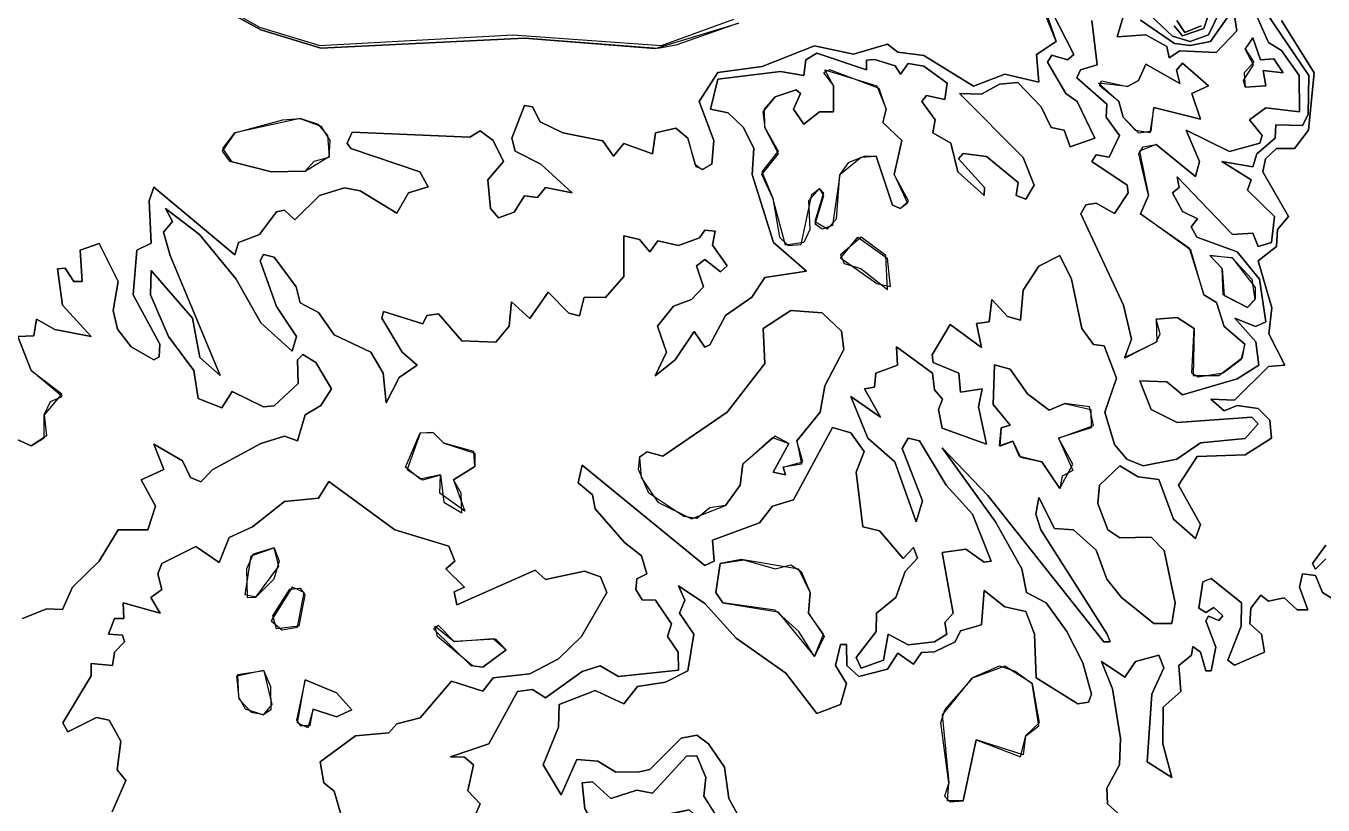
# Model space of a CAD drawing. Header units: millimetres. Extents: x 0 to 570, y 0 to 420.
# Drawn here: x 134.2 to 258.5, y 235.3 to 309.9 of the extents above; entities that cross this region are included whole.
import ezdxf

# ---------------------------------------------------------------- set-up
doc = ezdxf.new("R2010")
doc.units = ezdxf.units.MM
for name, color, linetype in [('BAND_01', 1, 'Continuous'), ('BAND_02', 2, 'Continuous'), ('BAND_03', 3, 'Continuous'), ('BAND_04', 4, 'Continuous'), ('BAND_05', 5, 'Continuous'), ('BAND_06', 6, 'Continuous')]:
    doc.layers.add(name, color=color, linetype=linetype)

msp = doc.modelspace()

# ---------------------------------------------------------------- linework, layer by layer
at = {"layer": 'BAND_01'}
for points in [[(258.75, 258.84), (257.75, 257.83), (257.45, 258.38), (258.75, 260.15)], [(241, 232.53), (237.83, 235.38), (237.78, 236.88), (238.98, 239.12), (239.08, 241.62), (238.3, 246.38), (237.25, 249.01), (239.5, 247.49), (240.5, 249), (242.75, 249.62), (243.22, 248.38), (242.09, 245.88), (241.63, 239.38), (244, 237.9), (243.12, 241.12), (243.15, 244.62), (244.84, 246.12), (244.65, 248.62), (245.86, 249.62), (246, 250.45), (246.74, 249.88), (247.26, 248.12), (247.77, 248.12), (248.2, 250.38), (247.23, 252.88), (247.5, 253.35), (248.5, 252.93), (248.88, 253.38), (248, 254.16), (247.25, 253.69), (246.58, 254.12), (246.97, 256.62), (247.75, 256.95), (250.66, 254.62), (250.62, 252.38), (249.36, 249.12), (250, 248.66), (252.85, 249.88), (252.57, 251.62), (251.47, 252.62), (251.54, 254.12), (252.5, 255.36), (253.25, 254.79), (254.75, 255.08), (256, 253.96), (257, 253.96), (256.21, 256.12), (256.5, 257.4), (257.75, 257.25), (258.43, 255.62), (259.5, 254.93)]]:
    msp.add_lwpolyline(points, dxfattribs=at)
at = {"layer": 'BAND_02'}
for points in [[(249.25, 312.66), (247.5, 309), (245.75, 308.37), (244.04, 308.88), (238.25, 314.38)], [(231.5, 312.41), (232.9, 308.38), (231.04, 307.12), (231.25, 304.46), (228, 305.23), (225, 304.08), (220.25, 307.04), (217.75, 307.36), (216.75, 308.1), (213.5, 307.15), (209.75, 307.94), (204.75, 305.98), (200.5, 305.41), (198.72, 302.62), (200.13, 298.88), (199.92, 296.62), (199.08, 296.12), (198.43, 296.38), (197.62, 299.12), (196.5, 300.08), (194.55, 299.62), (194.25, 297.62), (191.5, 298.61), (190.5, 297.38), (189.5, 298.87), (185.67, 299.62), (183.5, 300.69), (182.75, 302.12), (182, 302.24), (180.77, 299.12), (181.09, 297.88), (183.55, 296.62), (186.56, 293.88), (184, 294.4), (183.25, 293.44), (182, 293.58), (181, 292.04), (179.5, 291.47), (178.73, 292.38), (178.47, 295.12), (179.97, 296.88), (178.98, 298.88), (177.75, 299.8), (176.75, 299.2), (165.5, 299.7), (165, 298.62), (165.35, 298.12), (171.96, 295.88), (172.75, 294.46), (170.87, 293.88), (169.75, 291.94), (166.25, 294.08), (164.75, 294.34), (162.35, 293.62), (160, 291.29), (159, 292.23), (158.25, 292.05), (156.62, 289.88), (154.6, 289.12), (154.25, 287.94), (146.5, 294.42), (146.05, 293.12), (146.25, 289.07), (144.85, 288.38), (144.51, 284.12), (147.05, 279.38), (147, 278.17), (146.5, 277.9), (144.31, 279.12), (143, 280.82), (142.6, 282.62), (143.06, 285.38), (141.25, 289.04), (139.42, 288.38), (139.63, 285.38), (138.84, 285.38), (138, 286.65), (137.25, 286.61), (137.74, 283.12), (140.48, 280.12), (137, 280.8), (135.25, 281.77), (135, 280.17), (133.48, 280.12), (134.73, 276.88), (137.67, 274.62), (135.99, 272.62), (136.2, 270.62), (134.75, 269.66), (132.75, 270.55)], [(152.25, 311.94), (156.75, 309.47), (162.5, 307.73), (182, 308.69), (194.5, 307.69), (202.5, 310.12)], [(244.22, 309.88), (245, 308.92), (247.06, 309.62), (248.15, 312.88)], [(207.79, 224.62), (201.56, 235.88), (201.14, 238.88), (199.6, 241.12), (198.5, 241.95), (197, 241.65), (194, 238.65), (193, 238.43), (190.75, 238.41), (189, 239.47), (187, 239.62), (185.5, 236.23), (183.79, 239.12), (185.25, 242.72), (185.31, 244.88), (188.75, 246.23), (191.5, 244.96), (192.81, 246.62), (195.5, 247.02), (197.62, 248.12), (198.22, 251.62), (196.83, 253.62), (197.35, 254.88), (196.75, 256.26), (199.25, 254.55), (202.25, 251.22), (207.01, 247.88), (210, 244.03), (212.27, 244.88), (212.82, 246.88), (211.78, 248.62), (212.26, 250.62), (212.84, 250.62), (212.87, 248.62), (214, 247.57), (216.75, 248.27), (217.75, 249.81), (219.25, 248.73), (220, 249.86), (221.25, 249.92), (223.24, 250.88), (223.75, 251.92), (225.75, 252.52), (226, 255.8), (228, 254.24), (230, 253.8), (230.84, 251.62), (231, 247.43), (235, 244.93), (236, 245.09), (236.28, 245.88), (235.48, 248.88), (233.93, 251.88), (231.96, 254.62), (230.08, 255.62), (229.61, 257.88), (227.09, 262.38), (222, 269.45), (226.36, 264.88), (237.48, 250.88), (238.07, 250.88), (237.8, 251.62), (231.45, 261.62), (230.97, 263.12), (231.25, 264.71), (232.75, 261.72), (234.57, 261.62), (236.75, 259.65), (237.76, 256.88), (239.16, 255.12), (242.25, 252.63), (244, 252.63), (244.3, 254.62), (243.25, 259.62), (242, 260.92), (239, 260.85), (237.85, 261.62), (236.9, 264.12), (237.06, 265.88), (239, 267.73), (240.75, 266.67), (242.75, 266.42), (244.16, 262.62), (246.25, 260.78), (246.74, 262.12), (244.62, 265.88), (246.4, 268.62), (251, 268.79), (253.54, 270.38), (253.38, 272.12), (252.25, 273.22), (250.25, 273.51), (249, 273.01), (247.72, 274.12), (250, 274.03), (253.25, 277.25), (254.8, 277.38), (253.28, 280.38), (253.57, 282.88), (252.26, 287.38), (254, 288.74), (254.12, 290.38), (255.16, 291.62), (252.72, 295.88), (252.97, 297.12), (254, 298.13), (255.74, 298.12), (257.09, 299.88), (257.61, 305.38), (254.48, 310.38)], [(258.75, 260.15), (257.45, 258.38), (257.75, 257.83), (258.75, 258.84)], [(259.5, 254.93), (258.43, 255.62), (257.75, 257.25), (256.5, 257.4), (256.21, 256.12), (257, 253.96), (256, 253.96), (254.75, 255.08), (253.25, 254.79), (252.5, 255.36), (251.54, 254.12), (251.47, 252.62), (252.57, 251.62), (252.85, 249.88), (250, 248.66), (249.36, 249.12), (250.62, 252.38), (250.66, 254.62), (247.75, 256.95), (246.97, 256.62), (246.58, 254.12), (247.25, 253.69), (248, 254.16), (248.88, 253.38), (248.5, 252.93), (247.5, 253.35), (247.23, 252.88), (248.2, 250.38), (247.77, 248.12), (247.26, 248.12), (246.74, 249.88), (246, 250.45), (245.86, 249.62), (244.65, 248.62), (244.84, 246.12), (243.15, 244.62), (243.12, 241.12), (244, 237.9), (241.63, 239.38), (242.09, 245.88), (243.22, 248.38), (242.75, 249.62), (240.5, 249), (239.5, 247.49), (237.25, 249.01), (238.3, 246.38), (239.08, 241.62), (238.98, 239.12), (237.78, 236.88), (237.83, 235.38), (241, 232.53)]]:
    msp.add_lwpolyline(points, dxfattribs=at)
for points in [[(160.5, 301.01), (154.25, 299.62), (153.04, 297.88), (153.75, 296.92), (157.75, 295.9), (161, 295.94), (163.31, 297.38), (163.14, 299.38), (162.25, 300.43)], [(231.25, 242.85), (230.6, 246.88), (228, 248.54), (224.81, 247.38), (222, 243.88), (222.64, 237.38), (222.22, 236.12), (222.75, 235.55), (224, 235.67), (225.25, 241.51), (229.5, 239.86), (230, 241.89)]]:
    msp.add_lwpolyline(points, close=True, dxfattribs=at)
at = {"layer": 'BAND_03'}
for points in [[(238.25, 314.38), (244.04, 308.88), (245.75, 308.37), (247.5, 309), (249.25, 312.66)], [(132.75, 270.55), (134.75, 269.66), (136, 270.43), (135.99, 272.62), (136.58, 273.88), (137.71, 274.38), (134.73, 276.88), (133.48, 280.12), (135, 280.17), (135.25, 281.77), (137, 280.8), (140.48, 280.12), (137.74, 283.12), (137.25, 286.61), (138, 286.65), (138.84, 285.38), (139.63, 285.38), (139.42, 288.38), (141.25, 289.04), (143.06, 285.38), (142.6, 282.62), (143, 280.82), (144.31, 279.12), (146.5, 277.9), (147, 278.17), (147.05, 279.38), (144.51, 284.12), (144.85, 288.38), (146.25, 289.07), (146.05, 293.12), (146.5, 294.42), (154.25, 287.94), (154.6, 289.12), (156.62, 289.88), (158.25, 292.05), (159, 292.23), (160, 291.29), (162.35, 293.62), (164.75, 294.34), (166.25, 294.08), (169.75, 291.94), (170.87, 293.88), (172.75, 294.46), (171.96, 295.88), (165.35, 298.12), (165, 298.62), (165.5, 299.7), (176.75, 299.2), (177.75, 299.8), (178.98, 298.88), (179.97, 296.88), (178.47, 295.12), (178.73, 292.38), (179.5, 291.47), (181, 292.04), (182, 293.58), (183.25, 293.44), (184, 294.4), (186.56, 293.88), (183.55, 296.62), (181.09, 297.88), (180.77, 299.12), (182, 302.24), (182.75, 302.12), (183.5, 300.69), (185.67, 299.62), (189.5, 298.87), (190.5, 297.38), (191.5, 298.61), (194.25, 297.62), (194.55, 299.62), (196.5, 300.08), (197.62, 299.12), (198.31, 296.62), (199, 296.11), (199.92, 296.62), (200.13, 298.88), (198.72, 302.62), (200.5, 305.41), (204.75, 305.98), (209.75, 307.94), (213.5, 307.15), (216.75, 308.1), (217.75, 307.36), (220.25, 307.04), (225, 304.08), (228, 305.23), (231.25, 304.46), (231.04, 307.12), (232.9, 308.38), (231.25, 312.52)], [(152.12, 312.25), (156.62, 309.75), (162.38, 308), (180.88, 309), (195.12, 308), (202.05, 310.5)], [(202.5, 310.12), (196.5, 308.02), (194.75, 307.71), (182, 308.69), (162.5, 307.73), (156.75, 309.47), (152.25, 311.94)], [(175.07, 229.12), (177.75, 235.38), (176.57, 236.62), (177.12, 239.12), (176.25, 239.83), (174.91, 239.88), (178.56, 241.12), (181.32, 246.12), (182.75, 246.33), (184, 245.51), (187.5, 248.05), (189.25, 248.59), (191, 247.57), (196.75, 248.17), (196.72, 249.88), (195.7, 251.38), (196.07, 252.62), (194.54, 254.88), (193.25, 254.91), (192.67, 255.88), (192.75, 256.9), (193.72, 257.38), (193.19, 259.12), (191.56, 260.38), (188.76, 263.62), (188.5, 264.96), (187.12, 266.12), (187.5, 267.81), (199.25, 258.2), (200.16, 258.62), (200, 260.63), (204.5, 262.28), (205.75, 263.88), (207.75, 264.49), (211.5, 271.42), (213.25, 270.89), (214.53, 269.12), (213.77, 267.12), (214.41, 261.88), (216, 261.51), (218.25, 258.87), (219.25, 259.93), (219.63, 258.88), (218.45, 257.62), (217.54, 255.12), (215.71, 253.62), (215.68, 251.88), (213.76, 249.38), (214.25, 248.36), (216.39, 249.12), (216.81, 251.62), (218.75, 250.61), (221.25, 250.87), (222.43, 251.62), (222.25, 252.73), (223.04, 253.62), (222, 259.43), (224.25, 259.74), (226, 258.5), (226.68, 258.62), (224.91, 263.12), (222.37, 265.88), (219.82, 270.12), (218.75, 270.4), (218.15, 269.38), (220.12, 264.38), (219.5, 262.36), (217.45, 268.12), (214.88, 270.38), (213.24, 274.38), (216.1, 272.38), (214.56, 275.12), (215.5, 275.28), (215.63, 276.62), (217.73, 277.38), (217.62, 279.12), (221.06, 276.62), (221.25, 275.01), (222.01, 274.12), (221.63, 273.12), (222, 271.34), (226.25, 269.8), (225.47, 273.38), (225.83, 275.12), (223.75, 274.79), (223.6, 276.62), (221.12, 277.62), (221.04, 278.38), (222.75, 281.26), (225.75, 279.07), (225.29, 281.38), (226.5, 281.54), (226.75, 283.66), (228.25, 282.04), (229.5, 281.68), (229.75, 284.57), (231.25, 286.85), (233.25, 287.86), (234.37, 285.62), (235.36, 280.88), (236.5, 279.36), (237.5, 279.23), (238.69, 276.12), (237.58, 272.88), (238.5, 269.78), (239.69, 268.38), (241.25, 267.72), (244.47, 268.38), (246.75, 269.95), (251, 270.34), (252.25, 271.76), (251.66, 272.38), (244.5, 271.88), (242.01, 273.12), (240.91, 275.88), (243.5, 275.77), (245, 274.53), (250.25, 276.06), (252.32, 277.38), (252.05, 279.62), (250.01, 281.88), (252, 281.07), (253, 281.51), (252.38, 285.62), (250.25, 288.24), (246.37, 289.62), (245.83, 290.62), (246.45, 291.38), (245, 292.1), (244.04, 293.88), (244.7, 294.38), (244.5, 295.4), (249.8, 289.88), (251.75, 290.01), (252.25, 288.75), (253.55, 289.12), (253.83, 291.62), (251.23, 294.12), (251.6, 295.12), (248.78, 296.88), (251.75, 296.37), (252.14, 297.62), (253.9, 299.12), (253.94, 300.38), (256.5, 300.31), (257.06, 301.38), (257.11, 305.12), (252.34, 312.12)], [(248.15, 312.88), (247.06, 309.62), (245, 308.92), (244.22, 309.88)], [(232.42, 311.38), (234.61, 307.12), (234, 306.62), (232.5, 307.06), (232.07, 306.38), (233.83, 303.38), (234.92, 302.62), (236.62, 299.12), (234.25, 298.28), (233.69, 299.88), (232.43, 300.12), (231.48, 302.12), (229.25, 304.43), (227.5, 304.28), (225.75, 303.32), (223.64, 303.38), (229.75, 297.26), (230.82, 294.62), (230, 293.28), (229.08, 293.62), (229.27, 294.88), (226.25, 297.36), (224, 297.65), (223.55, 297.12), (226.06, 294.38), (226, 293.62), (223.48, 295.88), (222.83, 298.62), (221.11, 299.62), (221.33, 300.88), (220.06, 302.62), (220.5, 303.2), (222.25, 302.8), (222.47, 304.38), (220.25, 306.02), (218.75, 306.25), (218, 305.25), (217.5, 306.05), (215.5, 306.63), (214.75, 306.58), (214.75, 305.65), (210, 307.26), (208.94, 306.62), (208.75, 305.1), (206.5, 305.48), (200.5, 304.76), (199.8, 301.88), (201.5, 301.55), (202.96, 300.12), (203.97, 298.12), (203.79, 295.62), (205.85, 289.12), (209.01, 286.38), (205, 285.77), (203.75, 283.88), (201.25, 282.14), (199.75, 279.33), (199.25, 279.09), (198.25, 280.6), (196.43, 277.88), (194.5, 276.35), (195.58, 278.62), (194.73, 281.12), (196.25, 283.02), (198, 283.67), (199.15, 284.88), (198.45, 286.88), (199.25, 287.5), (200.75, 286.32), (201.4, 286.88), (199.99, 288.88), (200.25, 290.2), (199.25, 290.31), (198.75, 289.57), (196.75, 288.84), (194.75, 289.29), (194, 288.24), (193, 289.41), (191.5, 289.77), (191.51, 285.88), (189.75, 283.87), (187.69, 283.88), (187.25, 282.11), (186.25, 282.36), (184.25, 284.35), (182.5, 281.85), (180.75, 283.44), (180.51, 281.12), (179.25, 279.58), (176, 279.72), (173.75, 282.28), (172.63, 282.12), (172.25, 281.32), (168.5, 282.52), (168.34, 281.88), (170.27, 278.62), (171.7, 277.38), (170, 276.2), (168.75, 273.77), (168.45, 276.62), (167.28, 278.62), (163.75, 280.27), (162.25, 282.42), (160.5, 283.35), (160.13, 284.88), (158, 287.72), (157, 287.96), (156.66, 287.38), (158.25, 282.98), (160.17, 280.12), (159.75, 278.72), (156.75, 281.43), (154.36, 285.62), (150.88, 289.88), (147.62, 292.38), (148.27, 291.12), (147.41, 290.12), (148.06, 287.88), (152.83, 276.38), (150.89, 278.12), (150.2, 281.88), (146.25, 286.44), (146.16, 284.12), (147.88, 280.12), (150.33, 276.88), (150.75, 274.19), (153, 273.28), (154, 274.84), (157, 273.39), (158, 273.48), (160.32, 275.62), (160.25, 277.88), (160.75, 278.39), (162.01, 277.62), (163.52, 275.12), (162.5, 273.52), (161, 272.62), (160.25, 270.12), (159, 270.59), (156.75, 269.87), (152.13, 267.38), (151, 266.21), (150, 266.62), (149.25, 268.22), (146.5, 269.8), (147.46, 267.38), (145.29, 266.38), (146.66, 263.88), (145.91, 261.62), (143.09, 261.62), (141.25, 258.62), (138.7, 256.12), (137.75, 253.99), (136.25, 254.05), (133.9, 253.12)], [(249.28, 310.62), (247.68, 308.38), (245.75, 307.99), (244.25, 308.18), (241, 310.4)], [(254.48, 310.38), (257.61, 305.38), (257.09, 299.88), (255.74, 298.12), (254, 298.13), (252.97, 297.12), (252.72, 295.88), (255.16, 291.62), (254.12, 290.38), (254, 288.74), (252.26, 287.38), (253.57, 282.88), (253.28, 280.38), (254.8, 277.38), (253.25, 277.25), (250, 274.03), (247.72, 274.12), (249, 273.01), (250.25, 273.51), (252.25, 273.22), (253.38, 272.12), (253.54, 270.38), (251, 268.79), (246.4, 268.62), (244.62, 265.88), (246.74, 262.12), (246.25, 260.78), (244.16, 262.62), (242.75, 266.42), (240.75, 266.67), (239, 267.73), (237.06, 265.88), (236.9, 264.12), (237.85, 261.62), (239, 260.85), (242, 260.92), (243.25, 259.62), (244.3, 254.62), (244, 252.63), (242.25, 252.63), (239.16, 255.12), (237.76, 256.88), (236.75, 259.65), (234.57, 261.62), (232.75, 261.72), (231.25, 264.71), (230.97, 263.12), (231.45, 261.62), (237.8, 251.62), (238.07, 250.88), (237.48, 250.88), (226.36, 264.88), (222, 269.45), (227.09, 262.38), (229.61, 257.88), (230.08, 255.62), (231.96, 254.62), (233.93, 251.88), (235.48, 248.88), (236.28, 245.88), (236, 245.09), (235, 244.93), (231, 247.43), (230.84, 251.62), (230, 253.8), (228, 254.24), (226, 255.8), (225.75, 252.52), (223.75, 251.92), (223.24, 250.88), (221.25, 249.92), (220, 249.86), (219.25, 248.73), (217.75, 249.81), (216.75, 248.27), (214, 247.57), (212.87, 248.62), (212.84, 250.62), (212.26, 250.62), (211.78, 248.62), (212.82, 246.88), (212.27, 244.88), (210, 244.03), (207.01, 247.88), (202.25, 251.22), (199.25, 254.55), (196.75, 256.26), (197.35, 254.88), (196.83, 253.62), (198.22, 251.62), (197.62, 248.12), (195.5, 247.02), (192.81, 246.62), (191.5, 244.96), (188.75, 246.23), (185.31, 244.88), (185.25, 242.72), (183.79, 239.12), (185.5, 236.23), (187, 239.62), (189, 239.47), (190.75, 238.41), (193, 238.43), (194, 238.65), (197, 241.65), (198.5, 241.95), (199.6, 241.12), (201.14, 238.88), (201.56, 235.88), (207.79, 224.62)], [(244.47, 310.38), (245.25, 309.22), (246.81, 309.88)]]:
    msp.add_lwpolyline(points, dxfattribs=at)
for points in [[(154.25, 299.62), (158.83, 300.88), (160.5, 301.01), (162.5, 300.26), (163.36, 298.88), (163.25, 297.27), (161.81, 296.88), (161, 295.94), (157.75, 295.9), (154, 296.83), (153.09, 298.12)], [(236.1, 273.38), (233.75, 273.7), (232.25, 273.08), (230.16, 274.62), (228.5, 276.98), (227, 277.41), (226.89, 273.62), (228.51, 271.62), (227.63, 271.38), (227.52, 269.62), (228.75, 270.1), (229.5, 268.55), (231.55, 268.12), (233.25, 265.58), (234.51, 267.88), (233.15, 270.38), (236.5, 271.59)], [(208.25, 257.84), (202.75, 258.77), (200.73, 258.38), (200.32, 255.62), (201, 254.63), (206.25, 253.76), (209.75, 249.47), (210.62, 251.62), (209.2, 253.62), (209.36, 255.62)], [(225, 247.51), (227.5, 248.57), (229, 248.07), (230.6, 246.88), (231.28, 243.12), (229.99, 241.88), (229.75, 240.07), (225.25, 241.51), (224, 235.67), (222.5, 235.66), (222.64, 237.38), (221.88, 243.12), (222.25, 244.36)], [(200.27, 234.38), (199.16, 236.12), (199.37, 237.88), (198.5, 239.98), (197.5, 239.92), (194.25, 236.4), (192.75, 236.69), (190.25, 235.87), (188.5, 237.48), (187.52, 237.38), (187.76, 234.88), (190, 231.09), (192, 230.65), (193, 231.08), (194.25, 230.29), (195.87, 234.38), (197.75, 234.79), (199.25, 233.42)]]:
    msp.add_lwpolyline(points, close=True, dxfattribs=at)
at = {"layer": 'BAND_04'}
for points in [[(252.34, 312.12), (257.11, 305.12), (257.06, 301.38), (256.5, 300.31), (253.94, 300.38), (253.9, 299.12), (252.14, 297.62), (251.75, 296.37), (248.78, 296.88), (251.6, 295.12), (251.23, 294.12), (253.83, 291.62), (253.55, 289.12), (252.25, 288.75), (251.75, 290.01), (249.8, 289.88), (244.5, 295.4), (244.7, 294.38), (244.04, 293.88), (245, 292.1), (246.45, 291.38), (245.83, 290.62), (246.37, 289.62), (250.25, 288.24), (252.38, 285.62), (253, 281.51), (252, 281.07), (250.01, 281.88), (252.05, 279.62), (252.32, 277.38), (250.25, 276.06), (245, 274.53), (243.5, 275.77), (240.91, 275.88), (242.01, 273.12), (244.5, 271.88), (251.66, 272.38), (252.25, 271.76), (251, 270.34), (246.75, 269.95), (244.47, 268.38), (241.25, 267.72), (239.69, 268.38), (238.5, 269.78), (237.58, 272.88), (238.69, 276.12), (237.5, 279.23), (236.5, 279.36), (235.36, 280.88), (234.37, 285.62), (233.25, 287.86), (231.25, 286.85), (229.75, 284.57), (229.5, 281.68), (228.25, 282.04), (226.75, 283.66), (226.5, 281.54), (225.29, 281.38), (225.75, 279.07), (222.75, 281.26), (221.04, 278.38), (221.12, 277.62), (223.6, 276.62), (223.75, 274.79), (225.83, 275.12), (225.47, 273.38), (226.25, 269.8), (222, 271.34), (221.63, 273.12), (222.01, 274.12), (221.25, 275.01), (221.06, 276.62), (217.62, 279.12), (217.73, 277.38), (215.63, 276.62), (215.5, 275.28), (214.56, 275.12), (216.1, 272.38), (213.24, 274.38), (214.88, 270.38), (217.45, 268.12), (219.5, 262.36), (220.12, 264.38), (218.15, 269.38), (218.75, 270.4), (219.82, 270.12), (222.37, 265.88), (224.91, 263.12), (226.68, 258.62), (226, 258.5), (224.25, 259.74), (222, 259.43), (223.04, 253.62), (222.25, 252.73), (222.43, 251.62), (221.25, 250.87), (218.75, 250.61), (216.81, 251.62), (216.39, 249.12), (214.25, 248.36), (213.76, 249.38), (215.68, 251.88), (215.71, 253.62), (217.54, 255.12), (218.45, 257.62), (219.63, 258.88), (219.25, 259.93), (218.25, 258.87), (216, 261.51), (214.41, 261.88), (213.77, 267.12), (214.53, 269.12), (213.25, 270.89), (211.5, 271.42), (207.75, 264.49), (205.75, 263.88), (204.5, 262.28), (200, 260.63), (200.16, 258.62), (199.25, 258.2), (187.5, 267.81), (187.12, 266.12), (188.5, 264.96), (188.76, 263.62), (191.56, 260.38), (193.19, 259.12), (193.72, 257.38), (192.75, 256.9), (192.67, 255.88), (193.25, 254.91), (194.54, 254.88), (196.07, 252.62), (195.7, 251.38), (196.72, 249.88), (196.75, 248.17), (191, 247.57), (189.25, 248.59), (187.5, 248.05), (184, 245.51), (182.75, 246.33), (181.32, 246.12), (178.56, 241.12), (174.91, 239.88), (176.25, 239.83), (177.12, 239.12), (176.57, 236.62), (177.75, 235.38), (175.07, 229.12)], [(236.32, 310.38), (236.85, 306.12), (235.25, 305.65), (234.88, 304.88), (237.77, 302.38), (237.69, 301.12), (238.99, 299.38), (238, 297.3), (236.75, 297.53), (236.33, 296.88), (239.71, 294.62), (239.82, 293.88), (238.5, 291.9), (236.75, 292.89), (235.75, 292.72), (235.29, 291.88), (239.37, 283.12), (240.13, 279.88), (239.46, 278.12), (242.5, 279.58), (242.88, 280.38), (242.5, 281.78), (244.5, 281.93), (246.12, 280.88), (246.03, 276.38), (248.5, 276.4), (250.75, 278.1), (250.98, 279.38), (249, 281.08), (248.27, 283.38), (247.05, 284.12), (245.8, 288.38), (240.99, 291.88), (241.76, 293.62), (240.82, 297.62), (241.25, 298.29), (242.5, 298.51), (246.25, 295.44), (246.65, 296.88), (245.37, 299.88), (249.5, 297.82), (252.41, 298.62), (252.64, 299.38), (251.42, 300.88), (253, 302.02), (256.23, 301.62), (256.17, 305.12), (254.5, 307.52), (253.25, 308.28), (251.66, 311.88)], [(249.83, 311.88), (250.22, 309.38), (248.25, 307.32), (244.75, 307.48), (243.75, 306.81), (243.5, 307.89), (241.5, 309.02), (238.75, 308.8), (239.29, 310.62)], [(133.9, 253.12), (136.25, 254.05), (137.75, 253.99), (138.7, 256.12), (141.25, 258.62), (143.09, 261.62), (145.91, 261.62), (146.66, 263.88), (145.29, 266.38), (147.46, 267.38), (146.5, 269.8), (149.25, 268.22), (150, 266.62), (151, 266.21), (152.13, 267.38), (156.75, 269.87), (159, 270.59), (160.25, 270.12), (161, 272.62), (162.5, 273.52), (163.52, 275.12), (162.01, 277.62), (160.75, 278.39), (160.25, 277.88), (160.32, 275.62), (158, 273.48), (157, 273.39), (154, 274.84), (153, 273.28), (150.75, 274.19), (150.33, 276.88), (147.88, 280.12), (146.16, 284.12), (146.25, 286.44), (150.2, 281.88), (150.89, 278.12), (152.83, 276.38), (148.06, 287.88), (147.41, 290.12), (148.27, 291.12), (147.62, 292.38), (150.88, 289.88), (154.36, 285.62), (156.75, 281.43), (159.75, 278.72), (160.17, 280.12), (158.25, 282.98), (156.66, 287.38), (157, 287.96), (158, 287.72), (160.13, 284.88), (160.5, 283.35), (162.25, 282.42), (163.75, 280.27), (167.28, 278.62), (168.45, 276.62), (168.75, 273.77), (170, 276.2), (171.7, 277.38), (170.27, 278.62), (168.34, 281.88), (168.5, 282.52), (172.25, 281.32), (172.63, 282.12), (173.75, 282.28), (176, 279.72), (179.25, 279.58), (180.51, 281.12), (180.75, 283.44), (182.5, 281.85), (184.25, 284.35), (186.25, 282.36), (187.25, 282.11), (187.69, 283.88), (189.75, 283.87), (191.51, 285.88), (191.5, 289.77), (193, 289.41), (194, 288.24), (194.75, 289.29), (196.75, 288.84), (198.75, 289.57), (199.25, 290.31), (200.25, 290.2), (199.99, 288.88), (201.4, 286.88), (200.75, 286.32), (199.25, 287.5), (198.45, 286.88), (199.15, 284.88), (198, 283.67), (196.25, 283.02), (194.73, 281.12), (195.58, 278.62), (194.5, 276.35), (196.43, 277.88), (198.25, 280.6), (199.25, 279.09), (199.75, 279.33), (201.25, 282.14), (203.75, 283.88), (205, 285.77), (209.01, 286.38), (205.85, 289.12), (203.79, 295.62), (203.97, 298.12), (202.96, 300.12), (201.5, 301.55), (199.8, 301.88), (200.5, 304.76), (206.5, 305.48), (208.75, 305.1), (208.94, 306.62), (210, 307.26), (214.75, 305.65), (214.75, 306.58), (215.5, 306.63), (217.5, 306.05), (218, 305.25), (218.75, 306.25), (220.25, 306.02), (222.47, 304.38), (222.25, 302.8), (220.5, 303.2), (220.06, 302.62), (221.33, 300.88), (221.11, 299.62), (222.83, 298.62), (223.48, 295.88), (226, 293.62), (226.06, 294.38), (223.55, 297.12), (224, 297.65), (226.25, 297.36), (229.27, 294.88), (229.08, 293.62), (230, 293.28), (230.82, 294.62), (229.75, 297.26), (223.64, 303.38), (225.75, 303.32), (227.5, 304.28), (229.25, 304.43), (231.48, 302.12), (232.43, 300.12), (233.69, 299.88), (234.25, 298.28), (236.62, 299.12), (234.92, 302.62), (233.83, 303.38), (232.07, 306.38), (232.5, 307.06), (234, 306.62), (234.61, 307.12), (232.42, 311.38)], [(241, 310.4), (244.25, 308.18), (245.75, 307.99), (247.68, 308.38), (249.28, 310.62)], [(246.81, 309.88), (245.25, 309.22), (244.47, 310.38)], [(164.4, 234.38), (163.75, 236.58), (162.78, 237.38), (162.42, 239.38), (165.82, 241.88), (169, 242.18), (169.75, 243.03), (172, 243.61), (175, 247.12), (178, 246.17), (179, 247.43), (182.5, 247.83), (185.25, 249.27), (187.44, 251.38), (189.89, 255.62), (189.26, 257.12), (187.75, 257.64), (184, 256.84), (183, 257.73), (175.5, 254.44), (175.25, 255.66), (176.26, 256.12), (174.45, 257.88), (175.31, 258.62), (174.75, 260.05), (169.56, 261.62), (163.25, 266.24), (162.25, 264.65), (159, 264.31), (155.95, 261.88), (153.71, 260.88), (152.75, 258.49), (150.5, 260.01), (147.26, 258.38), (146.87, 257.38), (147.27, 255.88), (146.2, 255.12), (147.11, 253.62), (143.55, 254.62), (143.61, 253.12), (142.72, 253.12), (142.15, 251.62), (143.5, 251.53), (143.69, 250.88), (142.71, 249.88), (142.54, 248.62), (140.5, 248.82), (140.5, 247.62), (137.76, 243.12), (138.25, 242.26), (141, 243.65), (142.21, 243.38), (143.33, 241.38), (142.97, 238.62), (143.82, 237.62), (142.5, 234.62)]]:
    msp.add_lwpolyline(points, dxfattribs=at)
for points in [[(211, 290.42), (211.88, 291.38), (212.18, 295.62), (214.25, 297.28), (215.66, 297.38), (217.25, 292.71), (218, 292.38), (218.76, 293.12), (217.41, 295.62), (218.12, 298.88), (216.32, 300.62), (216.64, 301.88), (215.97, 303.88), (211.25, 305.65), (210.64, 305.38), (211.59, 304.12), (211.6, 301.62), (210.25, 301.63), (208.75, 300.44), (207.75, 301.88), (208.41, 303.38), (208, 303.75), (206, 303.07), (204.83, 301.62), (205, 300.12), (206.28, 297.88), (204.71, 295.88), (205.79, 293.38), (206.42, 289.62), (207.25, 288.83), (208.5, 288.92), (209.5, 293.71), (210.25, 294.29), (210.62, 293.88), (209.8, 291.12)], [(214.19, 286.62), (216.75, 284.62), (216.6, 287.88), (214.25, 289.62), (212.25, 287.93), (212.6, 287.12)], [(251.25, 282.9), (252, 283.75), (252, 284.81), (249.84, 287.62), (247.64, 287.88), (248.81, 286.62), (249, 284.06)], [(207.3, 269.88), (205.81, 267.12), (207, 266.87), (206.78, 267.62), (208.65, 268.12), (208.07, 270.12), (210.3, 272.88), (210.75, 275.38), (212.59, 278.88), (212.36, 280.62), (210.5, 282.38), (207.5, 282.61), (204.85, 280.88), (205, 277.52), (201.41, 272.88), (195.25, 268.65), (193.75, 269.08), (193, 268.54), (193.17, 266.62), (194.75, 264.26), (198, 262.66), (201.25, 263.95), (202.65, 265.88), (202.9, 267.88), (205.75, 270.45)], [(227.63, 271.38), (228.51, 271.62), (226.89, 273.62), (227, 277.41), (228.5, 276.98), (230.16, 274.62), (232.25, 273.08), (233.75, 273.7), (236.24, 273.12), (236.27, 271.38), (233.15, 270.38), (234.5, 267.28), (233.5, 266.76), (233.25, 265.58), (231.55, 268.12), (229.4, 268.62), (228.75, 270.1), (227.5, 269.66)], [(173.25, 270.93), (172, 270.87), (170.75, 267.38), (172.25, 266.4), (173.95, 266.88), (174.25, 264.26), (176, 263.22), (175.94, 265.12), (175.18, 266.38), (177.25, 267.66), (177.14, 269.12), (174.25, 269.92)], [(200.73, 258.38), (203, 258.75), (206, 257.86), (207.5, 258.24), (208.48, 257.62), (209.36, 255.62), (209.2, 253.62), (210.69, 251.38), (209.75, 249.47), (208.25, 251.88), (206, 253.91), (201, 254.63), (200.32, 255.62)], [(188.5, 237.48), (190.25, 235.87), (192.75, 236.69), (194.25, 236.4), (197.5, 239.92), (198.5, 239.98), (199.37, 237.88), (199.16, 236.12), (200.25, 234.34), (199.25, 233.42), (197.75, 234.79), (196, 234.44), (194.68, 230.62), (194, 230.26), (193, 231.08), (192, 230.65), (189.75, 231.36), (187.76, 234.88), (187.52, 237.38)]]:
    msp.add_lwpolyline(points, close=True, dxfattribs=at)
at = {"layer": 'BAND_05'}
for points in [[(251.66, 311.88), (253.25, 308.28), (254.5, 307.52), (256.17, 305.12), (256.23, 301.62), (253, 302.02), (251.42, 300.88), (252.64, 299.38), (252.41, 298.62), (249.5, 297.82), (245.37, 299.88), (246.65, 296.88), (246.25, 295.44), (242.5, 298.51), (240.88, 297.88), (241.76, 293.62), (240.99, 291.88), (245.64, 288.62), (247.05, 284.12), (248.27, 283.38), (249, 281.08), (250.98, 279.38), (250.6, 277.88), (248.92, 276.62), (246.5, 276.22), (245.91, 276.62), (246.12, 280.88), (244.5, 281.93), (242.5, 281.78), (242.54, 279.62), (239.5, 278.06), (240.13, 279.88), (239.37, 283.12), (235.29, 291.88), (235.75, 292.72), (236.75, 292.89), (238.5, 291.9), (239.82, 293.88), (239.71, 294.62), (236.33, 296.88), (236.75, 297.53), (238, 297.3), (238.99, 299.38), (237.69, 301.12), (237.77, 302.38), (234.88, 304.88), (235.25, 305.65), (236.85, 306.12), (236.32, 310.38)], [(239.29, 310.62), (238.75, 308.8), (241.5, 309.02), (243.5, 307.89), (243.75, 306.81), (244.75, 307.48), (248.25, 307.32), (250.22, 309.38), (249.83, 311.88)], [(142.5, 234.62), (143.82, 237.62), (142.97, 238.62), (143.33, 241.38), (142.21, 243.38), (141, 243.65), (138.25, 242.26), (137.76, 243.12), (140.5, 247.62), (140.5, 248.82), (142.54, 248.62), (142.71, 249.88), (143.69, 250.88), (143.5, 251.53), (142.15, 251.62), (142.72, 253.12), (143.61, 253.12), (143.55, 254.62), (147.11, 253.62), (146.2, 255.12), (147.27, 255.88), (146.87, 257.38), (147.26, 258.38), (150.5, 260.01), (152.75, 258.49), (153.71, 260.88), (155.95, 261.88), (159, 264.31), (162.25, 264.65), (163.25, 266.24), (169.56, 261.62), (174.75, 260.05), (175.31, 258.62), (174.45, 257.88), (176.26, 256.12), (175.25, 255.66), (175.5, 254.44), (183, 257.73), (184, 256.84), (187.75, 257.64), (189.26, 257.12), (189.89, 255.62), (187.44, 251.38), (185.25, 249.27), (182.5, 247.83), (179, 247.43), (178, 246.17), (175, 247.12), (172, 243.61), (169.75, 243.03), (169, 242.18), (165.82, 241.88), (162.42, 239.38), (162.78, 237.38), (163.75, 236.58), (164.4, 234.38)]]:
    msp.add_lwpolyline(points, dxfattribs=at)
for points in [[(251, 307.66), (251.85, 306.38), (250.93, 305.38), (251, 303.99), (253, 304.12), (252.75, 305.6), (254.65, 305.38), (253.75, 306.72), (252.47, 306.62), (251.75, 308.73)], [(204.97, 301.88), (206, 303.07), (208, 303.75), (208.41, 303.38), (207.75, 301.88), (208.75, 300.44), (210.25, 301.63), (211.6, 301.62), (211.59, 304.12), (210.75, 305.66), (215.74, 304.12), (216.64, 301.88), (216.32, 300.62), (218.12, 298.88), (217.41, 295.62), (218.67, 292.88), (218, 292.38), (217.25, 292.71), (215.66, 297.38), (214.5, 297.35), (213, 296.75), (212.18, 295.62), (211.5, 290.76), (210.5, 290.39), (209.83, 290.88), (210.67, 293.62), (210.25, 294.29), (209.18, 293.12), (209.31, 290.38), (208.75, 289.12), (207, 288.85), (205.79, 293.38), (204.72, 295.62), (206.31, 297.62), (205, 300.12)], [(245, 306.3), (244.43, 305.62), (244.75, 304.36), (241.5, 306.19), (240.79, 304.62), (239.75, 304.07), (236.96, 304.38), (238.9, 302.62), (239.32, 301.12), (240.81, 299.62), (242, 299.78), (242.25, 302.05), (246.75, 300.94), (245.92, 303.38), (247.51, 304.12)], [(215.75, 285.15), (212.26, 287.62), (213.91, 289.62), (216.72, 287.62), (217, 284.87)], [(251.65, 285.62), (251.95, 283.62), (251.25, 282.9), (248.92, 284.12), (248.81, 286.62), (247.64, 287.88), (249.75, 287.68)], [(195.25, 268.65), (201.41, 272.88), (205, 277.52), (204.85, 280.88), (207.5, 282.61), (210.5, 282.38), (212.36, 280.62), (212.59, 278.88), (210.75, 275.38), (210.3, 272.88), (208.07, 270.12), (208.51, 267.88), (206.78, 267.62), (207, 266.87), (205.81, 267.12), (207.3, 269.88), (206, 270.58), (202.9, 267.88), (202.65, 265.88), (201.25, 263.95), (199.75, 263.71), (198.5, 262.69), (197.25, 262.88), (193.89, 265.12), (192.91, 267.38), (193.05, 268.62), (193.75, 269.08)], [(172, 270.88), (173.25, 270.93), (174.25, 269.92), (177.25, 268.96), (177.25, 267.66), (175.18, 266.38), (176.29, 263.38), (173.89, 265.12), (173.95, 266.88), (172, 266.45), (170.59, 267.62)], [(155.44, 255.12), (156.25, 255.15), (158.46, 258.12), (158, 259.88), (156, 259.27), (155.36, 257.88)], [(160.25, 252.28), (160.89, 255.62), (159.75, 256.12), (157.73, 252.88), (158.75, 252.03)], [(173.28, 252.12), (176.85, 248.62), (178, 248.47), (180.25, 250.12), (179.25, 251.15), (175.25, 250.91), (173.75, 252.46)], [(157, 243.88), (157.82, 244.88), (157.06, 248.12), (154.5, 247.72), (154.59, 245.62), (155.25, 244.48)], [(160.17, 243.38), (160.5, 242.88), (161.46, 242.88), (161.75, 244.44), (164, 243.71), (165.45, 244.38), (164, 246), (161, 247.23)]]:
    msp.add_lwpolyline(points, close=True, dxfattribs=at)
at = {"layer": 'BAND_06'}
for points in [[(251, 307.62), (251.75, 308.73), (252.47, 306.62), (253.75, 306.72), (254.65, 305.38), (252.75, 305.6), (253, 304.12), (251, 303.99), (250.84, 304.62), (251.82, 306.12)], [(237.25, 304.6), (239.75, 304.07), (240.79, 304.62), (241.5, 306.19), (244.75, 304.36), (244.43, 305.62), (245, 306.3), (247.51, 304.12), (245.92, 303.38), (246.75, 300.94), (242.25, 302.05), (241.88, 299.62), (240.5, 299.86), (239.32, 301.12), (238.9, 302.62), (237.08, 304.12)], [(157.98, 256.88), (156.25, 255.15), (155.23, 255.38), (155.82, 259.12), (158, 259.88), (158.51, 258.62)], [(160.94, 255.38), (160.37, 252.38), (158.25, 252.14), (157.89, 253.38), (159.5, 255.92), (160.5, 256.03)], [(179, 251.21), (180.25, 250.13), (178, 248.47), (177, 248.57), (173.65, 251.38), (173.43, 252.38), (175.25, 250.91)], [(157.66, 246.62), (157.69, 244.38), (157, 243.88), (155.85, 244.12), (154.66, 245.38), (154.43, 247.62), (157, 248.17)], [(165.45, 244.38), (164, 243.71), (161.75, 244.44), (161.25, 242.66), (160.26, 243.12), (161, 247.23), (164, 246)]]:
    msp.add_lwpolyline(points, close=True, dxfattribs=at)

doc.saveas('drawing.dxf')
